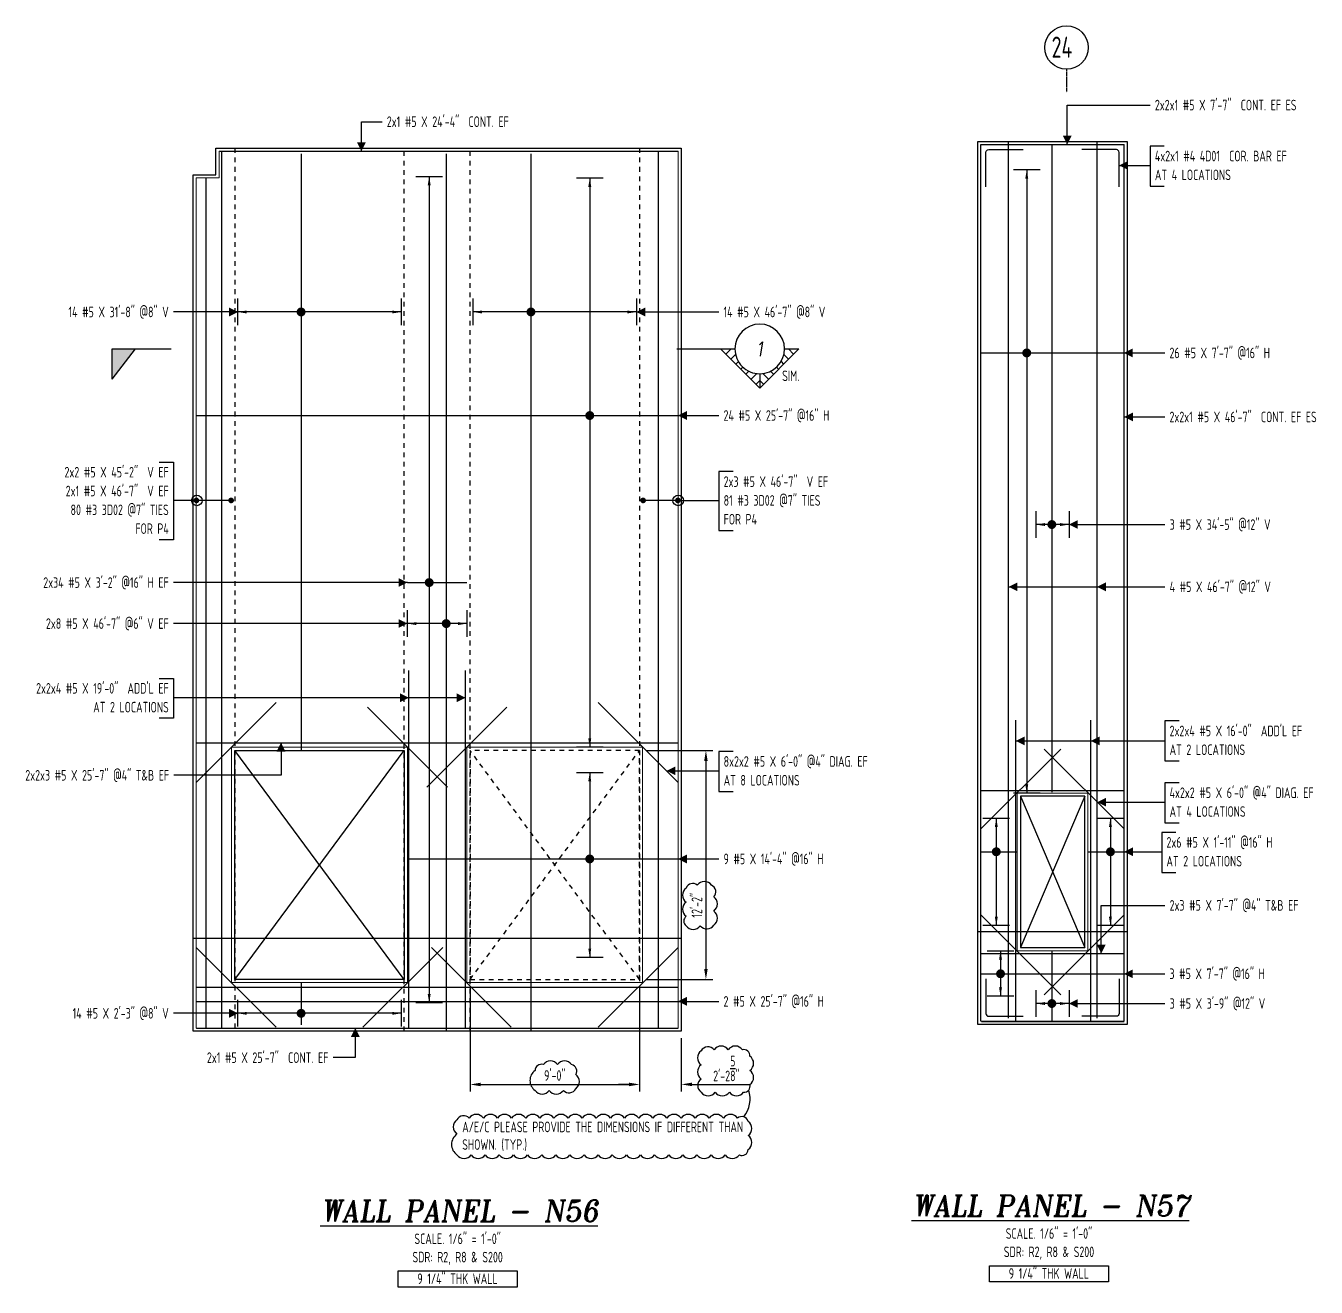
# Model space of a CAD drawing. Header units: inches. Extents: x -3675 to 33171, y -2273 to 1837.
# Drawn here: x 22788 to 23611, y -647 to 157 of the extents above; entities that cross this region are included whole.
import ezdxf
from ezdxf.enums import TextEntityAlignment as Align

# ---------------------------------------------------------------- set-up
doc = ezdxf.new("R2010")
doc.units = ezdxf.units.IN
doc.header["$MEASUREMENT"] = 0
doc.linetypes.add('HIDDEN', pattern=[6, 3, -3])
doc.linetypes.add('PHANTOM', pattern=[2.5, 1.25, -0.25, 0.25, -0.25, 0.25, -0.25])
doc.layers.get('0').update_dxf_attribs({"linetype": 'CONTINUOUS'})
doc.layers.get('Defpoints').update_dxf_attribs({"linetype": 'CONTINUOUS'})
for name, color, linetype in [('0-25', 7, 'CONTINUOUS'), ('0-25TEXT', 7, 'CONTINUOUS'), ('0-35', 3, 'CONTINUOUS'), ('0-35TEXT', 3, 'CONTINUOUS'), ('0-50', 10, 'CONTINUOUS'), ('3', 3, 'CONTINUOUS'), ('BAR-LBL', 2, 'CONTINUOUS'), ('DETAIL', 83, 'CONTINUOUS'), ('GRID', 8, 'PHANTOM'), ('Hatch', 253, 'CONTINUOUS'), ('hidden', 7, 'HIDDEN'), ('RANGELAY', 7, 'CONTINUOUS'), ('REBARS', 4, 'CONTINUOUS')]:
    doc.layers.add(name, color=color, linetype=linetype)
doc.layers.add('COVER', color=6, linetype='CONTINUOUS', lineweight=0, plot=False)
doc.styles.add('AR', font='ARCHQUIK.shx', dxfattribs={"width": 0.8})
doc.styles.add('ROMANT', font='romant')
doc.dimstyles.new('CADS_DIM_48', dxfattribs={"dimscale": 48, "dimtxt": 0.09375, "dimasz": 0.09375, "dimexe": 0.0625, "dimexo": 0.0625, "dimgap": 0.09375, "dimtad": 0, "dimtih": 1, "dimtoh": 1, "dimzin": 1, "dimdsep": 46, "dimlunit": 4, "dimtxsty": 'AR', "dimblk": 'CLOSED', "dimcen": 0.1875, "dimadec": 0, "dimazin": 0, "dimtfac": 1, "dimtofl": 0, "dimtmove": 0, "dimatfit": 1, "dimldrblk": 'DOTBLANK', "dimfxl": 1, "dimtzin": 0, "dimarcsym": 0})

# ---------------------------------------------------------------- blocks, each defined once
blk = doc.blocks.new('leadrblk')
blk.add_lwpolyline([(0, 0, 0, 1, 0), (1, 0, 1, 1, 0)], format="xyseb")
blk = doc.blocks.new('_DotBlank')
at = {"layer": '0-35', "color": 0, "lineweight": -2}
blk.add_line((-0.5, 0), (-1, 0), dxfattribs=at)
blk.add_circle((0, 0), 0.5, dxfattribs=at)
blk = doc.blocks.new('SECTARO')
at = {"linetype": 'Continuous'}
blk.add_line((33.32, 16.99), (20.13, 0), dxfattribs=at)
for p, q in [((33.32, 16.99), (33.32, 0)), ((33.32, 0), (0, 0))]:
    blk.add_line(p, q)
for points in [[(33.32, 0), (33.32, 16.99), (33.32, 0), (20.13, 0)], [(33.32, 16.99), (20.13, 0), (33.32, 0), (33.32, 16.99)]]:
    blk.add_solid(points, dxfattribs=at)
blk = doc.blocks.new('*X3')
at = {"color": 0, "linetype": 'Continuous'}
for p, q in [((-1.108, 0.278), (-1.075, 0.312)), ((-1.081, 0.217), (-1.031, 0.267)), ((-1.013, 0.197), (-0.986, 0.223)), ((-0.96, 0.161), (-0.942, 0.179)), ((-0.92, 0.112), (-0.898, 0.135)), ((-0.895, 0.05), (-0.854, 0.091)), ((-0.856, 0), (-0.81, 0.046)), ((-0.768, 0), (-0.765, 0.002))]:
    blk.add_line(p, q, dxfattribs=at)
blk = doc.blocks.new('*X2')
at = {"color": 0, "linetype": 'Continuous'}
for p, q in [((-1.108, 0.278), (-1.075, 0.312)), ((-0.96, 0.161), (-0.942, 0.179)), ((-0.856, 0), (-0.81, 0.046))]:
    blk.add_line(p, q, dxfattribs=at)
blk = doc.blocks.new('SECTNU')
at = {"linetype": 'Continuous'}
blk.add_line((-24.74, 0), (-32.81, 0), dxfattribs=at)
blk.add_line((0, 0), (-24.74, 0))
at = {"layer": '3'}
for p, q in [((-68.89, 0), (-46.81, 22.07)), ((-60.81, 0), (-68.89, 0))]:
    blk.add_line(p, q, dxfattribs=at)
at = {"layer": '3', "linetype": 'Continuous'}
blk.add_line((-46.81, 14), (-46.81, 22.07), dxfattribs=at)
at = {"layer": '3'}
for points in [[(-46.81, 22.07), (-24.74, 0), (-32.81, 0, 1)], [(-32.81, 0, 0.414214), (-46.81, 14)]]:
    blk.add_lwpolyline(points, format="xyb", dxfattribs=at)
for start, end in [(90, 180), (180, 0)]:
    blk.add_arc((-46.81, 0), 14, start, end, dxfattribs=at)
at = {"linetype": 'Continuous', "xscale": -64, "yscale": 64, "zscale": 64, "rotation": 359.9999999999999}
blk.add_blockref('*X3', (-117.73, 0), dxfattribs=at)
at = {"linetype": 'Continuous', "xscale": 64, "yscale": 64, "zscale": 64}
for name in ['*X3', '*X2']:
    blk.add_blockref(name, (24.1, 0), dxfattribs=at)
at = {"linetype": 'Continuous', "style": 'ROMANT', "oblique": 9, "width": 0.9}
blk.add_attdef('NO', text='', height=8, dxfattribs=at).set_placement((-46.81, 0), align=Align.MIDDLE)
blk = doc.blocks.new('*D414')
at = {"layer": 'Defpoints', "color": 0, "transparency": 16777216}
for p in [(23071.61, -450.73), (23179.61, -450.73), (23179.61, -517.7)]:
    blk.add_point(p, dxfattribs=at)
at = {"layer": 'DETAIL', "color": 0, "lineweight": -2, "transparency": 16777216}
for p, q in [((23071.61, -455.23), (23071.61, -522.2)), ((23179.61, -455.23), (23179.61, -522.2)), ((23078.36, -517.7), (23172.86, -517.7))]:
    blk.add_line(p, q, dxfattribs=at)
at = {"layer": 'DETAIL', "color": 0, "transparency": 16777216}
for points in [[(23078.36, -516.58), (23078.36, -518.83), (23071.61, -517.7)], [(23172.86, -516.58), (23172.86, -518.83), (23179.61, -517.7)]]:
    blk.add_solid(points, dxfattribs=at)
at = {"layer": 'DETAIL', "color": 0, "transparency": 16777216, "insert": (23125.61, -511.96), "char_height": 6.75, "attachment_point": 5, "style": 'AR'}
blk.add_mtext('9\'-0"', dxfattribs=at)
blk = doc.blocks.new('*D415')
at = {"layer": 'Defpoints', "color": 0, "transparency": 16777216}
for p in [(23179.61, -483.73), (23206.23, -483.73), (23206.23, -517.65)]:
    blk.add_point(p, dxfattribs=at)
at = {"layer": 'DETAIL', "color": 0, "lineweight": -2, "transparency": 16777216}
for p, q in [((23179.61, -488.23), (23179.61, -522.15)), ((23206.23, -488.23), (23206.23, -522.15)), ((23172.86, -517.65), (23166.11, -517.65)), ((23212.98, -517.65), (23250.3, -517.65))]:
    blk.add_line(p, q, dxfattribs=at)
at = {"layer": 'DETAIL', "color": 0, "transparency": 16777216}
for points in [[(23172.86, -516.53), (23172.86, -518.78), (23179.61, -517.65)], [(23212.98, -516.53), (23212.98, -518.78), (23206.23, -517.65)]]:
    blk.add_solid(points, dxfattribs=at)
at = {"layer": 'DETAIL', "color": 0, "transparency": 16777216, "insert": (23235.01, -507.53), "char_height": 6.75, "attachment_point": 5, "style": 'AR'}
blk.add_mtext('2\'-2{\\H1.000000x;\\S5/8;}"', dxfattribs=at)
blk = doc.blocks.new('*D416')
at = {"layer": 'Defpoints', "color": 0, "transparency": 16777216}
for p in [(23179.61, -304.73), (23179.61, -450.73), (23221.92, -450.73)]:
    blk.add_point(p, dxfattribs=at)
at = {"layer": 'DETAIL', "color": 0, "lineweight": -2, "transparency": 16777216}
for p, q in [((23184.11, -304.73), (23226.42, -304.73)), ((23221.92, -311.48), (23221.92, -443.98)), ((23184.11, -450.73), (23226.42, -450.73))]:
    blk.add_line(p, q, dxfattribs=at)
at = {"layer": 'DETAIL', "color": 0, "transparency": 16777216}
for points in [[(23220.8, -311.48), (23223.05, -311.48), (23221.92, -304.73)], [(23220.8, -443.98), (23223.05, -443.98), (23221.92, -450.73)]]:
    blk.add_solid(points, dxfattribs=at)
at = {"layer": 'DETAIL', "color": 0, "transparency": 16777216, "insert": (23216.18, -403.42), "char_height": 6.75, "attachment_point": 5, "rotation": 90, "style": 'AR'}
blk.add_mtext('12\'-2"', dxfattribs=at)
blk = doc.blocks.new('*U2864', base_point=(23442.12, -432.44))
at = {"layer": 'REBARS', "color": 0}
blk.add_lwpolyline([(23442.43, -432.44), (23442.43, -477.44)], dxfattribs=at)
blk = doc.blocks.new('rendmark')
at = {"color": 4}
blk.add_line((0, -3), (0, 3), dxfattribs=at)
blk = doc.blocks.new('rarrow')
at = {"color": 7}
blk.add_solid([(2, -0.33), (2, 0.33), (0, 0)], dxfattribs=at)
blk = doc.blocks.new('*U2963', base_point=(23453.38, -466.09))
at = {"layer": 'RANGELAY'}
blk.add_line((23453.38, -466.09), (23432.38, -466.09), dxfattribs=at)
at = {"layer": 'RANGELAY', "xscale": 2.834645669291339, "yscale": 2.834645669291339}
for name, p, rotation in [('rendmark', (23432.38, -466.09), 359.999996929531), ('rendmark', (23453.38, -466.09), 180), ('rarrow', (23432.38, -466.09), 359.999996929531), ('rarrow', (23453.38, -466.09), 180)]:
    blk.add_blockref(name, p, dxfattribs=dict(at, rotation=rotation))
blk = doc.blocks.new('VPM75AE80')
at = {"const_width": 1}
blk.add_lwpolyline([(-0.5, 0, 1), (0.5, 0, 1)], format="xyb", close=True, dxfattribs=at)
blk = doc.blocks.new('*U2851', base_point=(23397.5, -477.12))
at = {"layer": 'REBARS', "color": 0}
blk.add_lwpolyline([(23397.5, -477.44), (23488.5, -477.44)], dxfattribs=at)
blk = doc.blocks.new('*U2852', base_point=(23397.5, 81.25))
at = {"layer": 'REBARS', "color": 0}
blk.add_lwpolyline([(23397.5, 81.56), (23488.5, 81.56)], dxfattribs=at)
blk = doc.blocks.new('*U2891', base_point=(23396.94, -477.44))
at = {"layer": 'REBARS', "color": 0}
blk.add_lwpolyline([(23397.25, -477.44), (23397.25, 81.56)], dxfattribs=at)
blk = doc.blocks.new('*U3182', base_point=(23479.78, -347.94))
at = {"layer": 'RANGELAY'}
blk.add_line((23479.78, -347.94), (23479.78, -416.44), dxfattribs=at)
at = {"layer": 'RANGELAY', "xscale": 2.834645669291339, "yscale": 2.834645669291339}
for name, p, rotation in [('rendmark', (23479.78, -347.94), 269.9999999999999), ('rarrow', (23479.78, -347.94), 269.9999999999999), ('rarrow', (23479.78, -416.44), 89.999996929531), ('rendmark', (23479.78, -416.44), 89.999996929531)]:
    blk.add_blockref(name, p, dxfattribs=dict(at, rotation=rotation))
blk = doc.blocks.new('VPM75B020')
at = {"const_width": 1}
blk.add_lwpolyline([(-0.5, 0, 1), (0.5, 0, 1)], format="xyb", close=True, dxfattribs=at)
blk = doc.blocks.new('*U2767', base_point=(23465.5, -369.65))
at = {"layer": 'REBARS', "color": 0}
blk.add_lwpolyline([(23465.5, -369.34), (23488.5, -369.34)], dxfattribs=at)
blk = doc.blocks.new('*U3183', base_point=(23407.03, -347.94))
at = {"layer": 'RANGELAY'}
blk.add_line((23407.03, -347.94), (23407.03, -416.44), dxfattribs=at)
at = {"layer": 'RANGELAY', "xscale": 2.834645669291339, "yscale": 2.834645669291339}
for name, p, rotation in [('rendmark', (23407.03, -347.94), 269.9999999999999), ('rarrow', (23407.03, -347.94), 269.9999999999999), ('rarrow', (23407.03, -416.44), 89.999996929531), ('rendmark', (23407.03, -416.44), 89.999996929531)]:
    blk.add_blockref(name, p, dxfattribs=dict(at, rotation=rotation))
blk = doc.blocks.new('VPM75B100')
at = {"const_width": 1}
blk.add_lwpolyline([(-0.5, 0, 1), (0.5, 0, 1)], format="xyb", close=True, dxfattribs=at)
blk = doc.blocks.new('*U2768', base_point=(23397.38, -369.65))
at = {"layer": 'REBARS', "color": 0}
blk.add_lwpolyline([(23397.38, -369.34), (23420.38, -369.34)], dxfattribs=at)
blk = doc.blocks.new('*U2422', base_point=(23400.18, -474.44))
at = {"layer": 'REBARS', "color": 0}
blk.add_lwpolyline([(23400.43, -450.44), (23400.43, -472.44, 0.414214), (23402.18, -474.19), (23424.18, -474.19)], format="xyb", dxfattribs=at)
blk = doc.blocks.new('*U2423', base_point=(23485.57, -474.44))
at = {"layer": 'REBARS', "color": 0}
blk.add_lwpolyline([(23485.32, -450.44), (23485.32, -472.44, -0.414214), (23483.57, -474.19), (23461.57, -474.19)], format="xyb", dxfattribs=at)
blk = doc.blocks.new('*U2424', base_point=(23400.18, 78.56))
at = {"layer": 'REBARS', "color": 0}
blk.add_lwpolyline([(23400.43, 54.56), (23400.43, 76.56, -0.414213), (23402.18, 78.31), (23424.18, 78.31)], format="xyb", dxfattribs=at)
blk = doc.blocks.new('*U2854', base_point=(23397.5, -433.87))
at = {"layer": 'REBARS', "color": 0}
blk.add_lwpolyline([(23397.5, -434.19), (23488.5, -434.19)], dxfattribs=at)
blk = doc.blocks.new('*U2855', base_point=(23397.5, -330.5))
at = {"layer": 'REBARS', "color": 0}
blk.add_lwpolyline([(23397.5, -330.19), (23488.5, -330.19)], dxfattribs=at)
blk = doc.blocks.new('*U2157', base_point=(23467.06, -477.44))
at = {"layer": 'REBARS', "color": 0}
blk.add_lwpolyline([(23467.38, -477.44), (23467.38, -285.44)], dxfattribs=at)
blk = doc.blocks.new('*U2158', base_point=(23419.76, -477.44))
at = {"layer": 'REBARS', "color": 0}
blk.add_lwpolyline([(23419.44, -477.44), (23419.44, -285.44)], dxfattribs=at)
blk = doc.blocks.new('*U2309', base_point=(23488.72, -409.77))
at = {"layer": 'REBARS', "color": 0}
blk.add_lwpolyline([(23488.5, -409.55), (23437.59, -460.47)], dxfattribs=at)
blk = doc.blocks.new('*U2310', base_point=(23397.03, -409.77))
at = {"layer": 'REBARS', "color": 0}
blk.add_lwpolyline([(23397.25, -409.55), (23448.16, -460.47)], dxfattribs=at)
blk = doc.blocks.new('*U2311', base_point=(23397.03, -354.6))
at = {"layer": 'REBARS', "color": 0}
blk.add_lwpolyline([(23397.25, -354.82), (23448.16, -303.91)], dxfattribs=at)
blk = doc.blocks.new('*U2312', base_point=(23488.72, -354.6))
at = {"layer": 'REBARS', "color": 0}
blk.add_lwpolyline([(23488.5, -354.82), (23437.59, -303.91)], dxfattribs=at)
blk = doc.blocks.new('*U2853', base_point=(23397.5, -447.43))
at = {"layer": 'REBARS', "color": 0}
blk.add_lwpolyline([(23397.5, -447.12), (23488.5, -447.12)], dxfattribs=at)
blk = doc.blocks.new('*U2962', base_point=(23409.74, -432.44))
at = {"layer": 'RANGELAY'}
blk.add_line((23409.74, -432.44), (23409.74, -461.44), dxfattribs=at)
at = {"layer": 'RANGELAY', "xscale": 2.834645669291339, "yscale": 2.834645669291339}
for name, p, rotation in [('rendmark', (23409.74, -432.44), 269.9999999999999), ('rarrow', (23409.74, -432.44), 269.9999999999999), ('rarrow', (23409.74, -461.44), 89.999996929531), ('rendmark', (23409.74, -461.44), 89.999996929531)]:
    blk.add_blockref(name, p, dxfattribs=dict(at, rotation=rotation))
blk = doc.blocks.new('VPM75B660')
at = {"const_width": 1}
blk.add_lwpolyline([(-0.5, 0, 1), (0.5, 0, 1)], format="xyb", close=True, dxfattribs=at)
blk = doc.blocks.new('*U2892', base_point=(23488.81, -477.44))
at = {"layer": 'REBARS', "color": 0}
blk.add_lwpolyline([(23488.5, -477.44), (23488.5, 81.56)], dxfattribs=at)
blk = doc.blocks.new('*U2425', base_point=(23485.57, 78.56))
at = {"layer": 'REBARS', "color": 0}
blk.add_lwpolyline([(23485.32, 54.56), (23485.32, 76.56, 0.414213), (23483.57, 78.31), (23461.57, 78.31)], format="xyb", dxfattribs=at)
blk = doc.blocks.new('*U545', base_point=(23442.12, 81.67))
at = {"layer": 'REBARS', "color": 0}
blk.add_lwpolyline([(23442.43, 81.67), (23442.43, -331.33)], dxfattribs=at)
blk = doc.blocks.new('*U2961', base_point=(23453.38, -160.71))
at = {"layer": 'RANGELAY'}
blk.add_line((23453.38, -160.71), (23432.38, -160.71), dxfattribs=at)
at = {"layer": 'RANGELAY', "xscale": 2.834645669291339, "yscale": 2.834645669291339}
for name, p, rotation in [('rendmark', (23432.38, -160.71), 359.999996929531), ('rendmark', (23453.38, -160.71), 180), ('rarrow', (23432.38, -160.71), 359.999996929531), ('rarrow', (23453.38, -160.71), 180)]:
    blk.add_blockref(name, p, dxfattribs=dict(at, rotation=rotation))
blk = doc.blocks.new('VPM75B8B0')
at = {"const_width": 1}
blk.add_lwpolyline([(-0.5, 0, 1), (0.5, 0, 1)], format="xyb", close=True, dxfattribs=at)
blk = doc.blocks.new('*U2850', base_point=(23397.5, -51.6))
at = {"layer": 'REBARS', "color": 0}
blk.add_lwpolyline([(23397.5, -51.28), (23488.5, -51.28)], dxfattribs=at)
blk = doc.blocks.new('*U2960', base_point=(23426.44, 65.56))
at = {"layer": 'RANGELAY'}
blk.add_line((23426.44, 65.56), (23426.44, -331.94), dxfattribs=at)
at = {"layer": 'RANGELAY', "xscale": 2.834645669291339, "yscale": 2.834645669291339}
for name, p, rotation in [('rendmark', (23426.44, 65.56), 269.9999999999999), ('rarrow', (23426.44, 65.56), 269.9999999999999), ('rarrow', (23426.44, -331.94), 89.999996929531), ('rendmark', (23426.44, -331.94), 89.999996929531)]:
    blk.add_blockref(name, p, dxfattribs=dict(at, rotation=rotation))
blk = doc.blocks.new('VPM75B9B0')
at = {"const_width": 1}
blk.add_lwpolyline([(-0.5, 0, 1), (0.5, 0, 1)], format="xyb", close=True, dxfattribs=at)
blk = doc.blocks.new('*U2889', base_point=(23470.92, -475.44))
at = {"layer": 'REBARS', "color": 0}
blk.add_lwpolyline([(23471.23, -475.44), (23471.23, 83.56)], dxfattribs=at)
blk = doc.blocks.new('*U2890', base_point=(23414.54, -475.44))
at = {"layer": 'REBARS', "color": 0}
blk.add_lwpolyline([(23414.85, -475.44), (23414.85, 83.56)], dxfattribs=at)
blk = doc.blocks.new('*U2888', base_point=(23110.1, 75.58))
at = {"layer": 'REBARS', "color": 0}
blk.add_lwpolyline([(23110.41, 75.58), (23110.41, -483.42)], dxfattribs=at)
blk = doc.blocks.new('*U2959', base_point=(23177.61, -25.18))
at = {"layer": 'RANGELAY'}
blk.add_line((23177.61, -25.18), (23073.61, -25.18), dxfattribs=at)
at = {"layer": 'RANGELAY', "xscale": 2.834645669291339, "yscale": 2.834645669291339}
for name, p, rotation in [('rendmark', (23073.61, -25.18), 359.9999969295309), ('rarrow', (23073.61, -25.18), 359.9999969295309), ('rarrow', (23177.61, -25.18), 179.9999999999999), ('rendmark', (23177.61, -25.18), 179.9999999999999)]:
    blk.add_blockref(name, p, dxfattribs=dict(at, rotation=rotation))
blk = doc.blocks.new('VPM75BC80')
at = {"const_width": 1}
blk.add_lwpolyline([(-0.5, 0, 1), (0.5, 0, 1)], format="xyb", close=True, dxfattribs=at)
blk = doc.blocks.new('*U2878', base_point=(23032.15, -374.22))
at = {"layer": 'REBARS', "color": 0}
blk.add_lwpolyline([(23032.15, -373.91), (23204.15, -373.91)], dxfattribs=at)
blk = doc.blocks.new('*U2958', base_point=(23147.89, -318.73))
at = {"layer": 'RANGELAY'}
blk.add_line((23147.89, -318.73), (23147.89, -436.73), dxfattribs=at)
at = {"layer": 'RANGELAY', "xscale": 2.834645669291339, "yscale": 2.834645669291339}
for name, p, rotation in [('rendmark', (23147.89, -318.73), 269.9999999999999), ('rarrow', (23147.89, -318.73), 269.9999999999999), ('rarrow', (23147.89, -436.73), 89.999996929531), ('rendmark', (23147.89, -436.73), 89.999996929531)]:
    blk.add_blockref(name, p, dxfattribs=dict(at, rotation=rotation))
blk = doc.blocks.new('VPM75BD80')
at = {"const_width": 1}
blk.add_lwpolyline([(-0.5, 0, 1), (0.5, 0, 1)], format="xyb", close=True, dxfattribs=at)
blk = doc.blocks.new('*U2616', base_point=(22896.98, -465.04))
at = {"layer": 'REBARS', "color": 0}
blk.add_lwpolyline([(22896.98, -464.73), (23203.98, -464.73)], dxfattribs=at)
blk = doc.blocks.new('*U2615', base_point=(22896.98, -91.51))
at = {"layer": 'REBARS', "color": 0}
blk.add_lwpolyline([(22896.98, -91.2), (23203.98, -91.2)], dxfattribs=at)
blk = doc.blocks.new('*U2957', base_point=(23147.89, 60.27))
at = {"layer": 'RANGELAY'}
blk.add_line((23147.89, 60.27), (23147.89, -302.73), dxfattribs=at)
at = {"layer": 'RANGELAY', "xscale": 2.834645669291339, "yscale": 2.834645669291339}
for name, p, rotation in [('rendmark', (23147.89, 60.27), 269.9999999999999), ('rarrow', (23147.89, 60.27), 269.9999999999999), ('rendmark', (23147.89, -302.73), 89.999996929531), ('rarrow', (23147.89, -302.73), 89.999996929531)]:
    blk.add_blockref(name, p, dxfattribs=dict(at, rotation=rotation))
blk = doc.blocks.new('VPM75BF20')
at = {"const_width": 1}
blk.add_lwpolyline([(-0.5, 0, 1), (0.5, 0, 1)], format="xyb", close=True, dxfattribs=at)
blk = doc.blocks.new('*U2956', base_point=(23045.55, 61.27))
at = {"layer": 'RANGELAY'}
blk.add_line((23045.55, 61.27), (23045.55, -465.73), dxfattribs=at)
at = {"layer": 'RANGELAY', "xscale": 2.834645669291339, "yscale": 2.834645669291339}
for name, p, rotation in [('rendmark', (23045.55, 61.27), 269.9999999999999), ('rarrow', (23045.55, 61.27), 269.9999999999999), ('rarrow', (23045.55, -465.73), 89.999996929531), ('rendmark', (23045.55, -465.73), 89.999996929531)]:
    blk.add_blockref(name, p, dxfattribs=dict(at, rotation=rotation))
blk = doc.blocks.new('VPM75BFA0')
at = {"const_width": 1}
blk.add_lwpolyline([(-0.5, 0, 1), (0.5, 0, 1)], format="xyb", close=True, dxfattribs=at)
blk = doc.blocks.new('*U2824', base_point=(23031.61, -198.01))
at = {"layer": 'REBARS', "color": 0}
blk.add_lwpolyline([(23031.61, -197.7), (23069.61, -197.7)], dxfattribs=at)
blk = doc.blocks.new('*U2887', base_point=(23056.08, 75.58))
at = {"layer": 'REBARS', "color": 0}
blk.add_lwpolyline([(23056.39, 75.58), (23056.39, -483.42)], dxfattribs=at)
blk = doc.blocks.new('*U2955', base_point=(23069.61, -223.85))
at = {"layer": 'RANGELAY'}
blk.add_line((23069.61, -223.85), (23031.61, -223.85), dxfattribs=at)
at = {"layer": 'RANGELAY', "xscale": 2.834645669291339, "yscale": 2.834645669291339}
for name, p, rotation in [('rendmark', (23031.61, -223.85), 359.9999969295309), ('rendmark', (23069.61, -223.85), 179.9999999999999), ('rarrow', (23031.61, -223.85), 359.9999969295309), ('rarrow', (23069.61, -223.85), 179.9999999999999)]:
    blk.add_blockref(name, p, dxfattribs=dict(at, rotation=rotation))
blk = doc.blocks.new('VPM75C0E0')
at = {"const_width": 1}
blk.add_lwpolyline([(-0.5, 0, 1), (0.5, 0, 1)], format="xyb", close=True, dxfattribs=at)
blk = doc.blocks.new('*U2909', base_point=(22963.57, 75.58))
at = {"layer": 'REBARS', "color": 0}
blk.add_lwpolyline([(22963.89, 75.58), (22963.89, -304.42)], dxfattribs=at)
blk = doc.blocks.new('*U2954', base_point=(23027.61, -25.18))
at = {"layer": 'RANGELAY'}
blk.add_line((23027.61, -25.18), (22923.61, -25.18), dxfattribs=at)
at = {"layer": 'RANGELAY', "xscale": 2.834645669291339, "yscale": 2.834645669291339}
for name, p, rotation in [('rendmark', (22923.61, -25.18), 359.9999969295309), ('rarrow', (22923.61, -25.18), 359.9999969295309), ('rarrow', (23027.61, -25.18), 179.9999999999999), ('rendmark', (23027.61, -25.18), 179.9999999999999)]:
    blk.add_blockref(name, p, dxfattribs=dict(at, rotation=rotation))
blk = doc.blocks.new('VPM75C220')
at = {"const_width": 1}
blk.add_lwpolyline([(-0.5, 0, 1), (0.5, 0, 1)], format="xyb", close=True, dxfattribs=at)
blk = doc.blocks.new('*U2953', base_point=(23204.23, -145.33))
at = {"layer": 'REBARS', "color": 0, "const_width": 1.8}
for points in [[(23181.92, -144.43, 1), (23181.92, -146.23, 1), (23181.92, -144.43)], [(23204.04, -146.23, 1), (23204.04, -144.43, 1), (23204.04, -146.23)]]:
    blk.add_lwpolyline(points, format="xyb", dxfattribs=at)
at = {"layer": 'REBARS', "color": 0}
blk.add_lwpolyline([(23204.04, -145.33), (23181.92, -145.33)], dxfattribs=at)
blk = doc.blocks.new('*U2886', base_point=(23192.09, -481.73))
at = {"layer": 'REBARS', "color": 0}
blk.add_lwpolyline([(23191.78, -481.73), (23191.78, 77.27)], dxfattribs=at)
blk = doc.blocks.new('*U2885', base_point=(22913.7, -481.73))
at = {"layer": 'REBARS', "color": 0}
blk.add_lwpolyline([(22913.39, -481.73), (22913.39, 77.27)], dxfattribs=at)
blk = doc.blocks.new('*U2525', base_point=(22903.64, -481.73))
at = {"layer": 'REBARS', "color": 0}
blk.add_lwpolyline([(22903.33, -481.73), (22903.33, 60.27)], dxfattribs=at)
blk = doc.blocks.new('*U2952', base_point=(22919.48, -145.33))
at = {"layer": 'REBARS', "color": 0, "const_width": 1.8}
for points in [[(22897.17, -144.43, 1), (22897.17, -146.23, 1), (22897.17, -144.43)], [(22919.29, -146.23, 1), (22919.29, -144.43, 1), (22919.29, -146.23)]]:
    blk.add_lwpolyline(points, format="xyb", dxfattribs=at)
at = {"layer": 'REBARS', "color": 0}
blk.add_lwpolyline([(22919.29, -145.33), (22897.17, -145.33)], dxfattribs=at)
blk = doc.blocks.new('*U2665', base_point=(22912.23, 76.95))
at = {"layer": 'REBARS', "color": 0}
blk.add_lwpolyline([(22912.23, 77.27), (23204.23, 77.27)], dxfattribs=at)
blk = doc.blocks.new('*U2614', base_point=(22897.23, -481.42))
at = {"layer": 'REBARS', "color": 0}
blk.add_lwpolyline([(22897.23, -481.73), (23204.23, -481.73)], dxfattribs=at)
blk = doc.blocks.new('*U2301', base_point=(23043.81, -327.85))
at = {"layer": 'REBARS', "color": 0}
blk.add_lwpolyline([(23044.03, -328.07), (23094.94, -277.16)], dxfattribs=at)
blk = doc.blocks.new('*U2302', base_point=(22896.76, -430.57))
at = {"layer": 'REBARS', "color": 0}
blk.add_lwpolyline([(22896.98, -430.35), (22947.89, -481.26)], dxfattribs=at)
blk = doc.blocks.new('*U2303', base_point=(22896.76, -324.89))
at = {"layer": 'REBARS', "color": 0}
blk.add_lwpolyline([(22896.98, -325.12), (22947.89, -274.2)], dxfattribs=at)
blk = doc.blocks.new('*U2304', base_point=(23057.4, -327.85))
at = {"layer": 'REBARS', "color": 0}
blk.add_lwpolyline([(23057.18, -328.07), (23006.27, -277.16)], dxfattribs=at)
blk = doc.blocks.new('*U2305', base_point=(23204.45, -430.57))
at = {"layer": 'REBARS', "color": 0}
blk.add_lwpolyline([(23204.23, -430.35), (23153.32, -481.26)], dxfattribs=at)
blk = doc.blocks.new('*U2306', base_point=(23204.45, -324.89))
at = {"layer": 'REBARS', "color": 0}
blk.add_lwpolyline([(23204.23, -325.12), (23153.32, -274.2)], dxfattribs=at)
blk = doc.blocks.new('*U2307', base_point=(23046.76, -430.57))
at = {"layer": 'REBARS', "color": 0}
blk.add_lwpolyline([(23046.98, -430.35), (23097.89, -481.26)], dxfattribs=at)
blk = doc.blocks.new('*U2308', base_point=(23054.45, -430.57))
at = {"layer": 'REBARS', "color": 0}
blk.add_lwpolyline([(23054.23, -430.35), (23003.32, -481.26)], dxfattribs=at)
blk = doc.blocks.new('*U2835', base_point=(22963.57, -452.73))
at = {"layer": 'REBARS', "color": 0}
blk.add_lwpolyline([(22963.89, -452.73), (22963.89, -479.73)], dxfattribs=at)
blk = doc.blocks.new('*U2951', base_point=(23027.61, -472.34))
at = {"layer": 'RANGELAY'}
blk.add_line((23027.61, -472.34), (22923.61, -472.34), dxfattribs=at)
at = {"layer": 'RANGELAY', "xscale": 2.834645669291339, "yscale": 2.834645669291339}
for name, p, rotation in [('rendmark', (22923.61, -472.34), 359.9999969295309), ('rendmark', (23027.61, -472.34), 179.9999999999999), ('rarrow', (22923.61, -472.34), 359.9999969295309), ('rarrow', (23027.61, -472.34), 179.9999999999999)]:
    blk.add_blockref(name, p, dxfattribs=dict(at, rotation=rotation))
blk = doc.blocks.new('VPM75C9E0')
at = {"const_width": 1}
blk.add_lwpolyline([(-0.5, 0, 1), (0.5, 0, 1)], format="xyb", close=True, dxfattribs=at)
blk = doc.blocks.new('*U2612', base_point=(22896.98, -455.37))
at = {"layer": 'REBARS', "color": 0}
blk.add_lwpolyline([(22896.98, -455.68), (23203.98, -455.68)], dxfattribs=at)
blk = doc.blocks.new('*U2613', base_point=(22896.98, -300.1))
at = {"layer": 'REBARS', "color": 0}
blk.add_lwpolyline([(22896.98, -299.79), (23203.98, -299.79)], dxfattribs=at)
blk = doc.blocks.new('*U2702', base_point=(23032.29, -481.73))
at = {"layer": 'REBARS', "color": 0}
blk.add_lwpolyline([(23032.61, -481.73), (23032.61, -253.73)], dxfattribs=at)
blk = doc.blocks.new('*U2703', base_point=(23068.92, -481.73))
at = {"layer": 'REBARS', "color": 0}
blk.add_lwpolyline([(23068.61, -481.73), (23068.61, -253.73)], dxfattribs=at)

msp = doc.modelspace()

# ---------------------------------------------------------------- linework, layer by layer
at = {"layer": '0-25'}
for p, q in [((22921.60544, -450.73364), (23029.60544, -304.73319)), ((23029.60544, -450.73364), (22921.60544, -304.73319))]:
    msp.add_line(p, q, dxfattribs=at)
for points in [[(23463.37617, -333.93605), (23422.37617, -430.43605)], [(23422.37617, -333.93605), (23463.37617, -430.43605)]]:
    msp.add_lwpolyline(points, dxfattribs=at)
at = {"layer": '0-25TEXT'}
for points in [[(23452.26529, 81.56395), (23452.26529, 106.74173), (23505.12001, 106.74173)], [(23002.33251, 77.26636), (23002.33251, 96.13877), (23015.5076, 96.13877)], [(23514.11907, 80.60491), (23505.12001, 80.60491), (23505.12001, 55.10758), (23514.11907, 55.10758)], [(23485.3207, 68.23121), (23505.12001, 68.23121)], [(22923.60544, -25.1808), (22882.5107, -25.1808)], [(23177.60544, -25.1808), (23230.15471, -25.1808)], [(23488.42544, -51.28347), (23514.42544, -51.28347)], [(23204.15471, -91.20035), (23230.15471, -91.20035)], [(23488.50111, -92.10944), (23514.42544, -92.10943)], [(22873.51164, -120.96143), (22882.5107, -120.96143), (22882.5107, -170.45623), (22873.51164, -170.45623)], [(23239.2295, -126.9608), (23230.23044, -126.9608), (23230.23044, -164.45686), (23239.2295, -164.45686)], [(23453.37617, -160.71164), (23514.50117, -160.71164)], [(23031.60544, -197.69928), (22882.5107, -197.69928)], [(23414.85173, -200.43605), (23514.50117, -200.43605)], [(23031.60544, -223.85116), (22882.5107, -223.85116)], [(22873.51164, -258.76387), (22882.5107, -258.76387), (22882.5107, -284.2612), (22873.51164, -284.2612)], [(23068.60545, -271.13757), (22882.5107, -271.13757)], [(23523.50022, -285.91403), (23514.50117, -285.91403), (23514.50117, -311.41136), (23523.50022, -311.41136)], [(22951.07688, -299.78546), (22951.07688, -320.56606), (22882.73846, -320.56606)], [(23419.4428, -298.6627), (23514.50117, -298.6627)], [(23239.2295, -305.37106), (23230.23044, -305.37106), (23230.23044, -330.86838), (23239.2295, -330.86838)], [(23196.85964, -317.74476), (23230.23044, -317.74476)], [(23523.50022, -325.32268), (23514.50117, -325.32268), (23514.50117, -350.82), (23523.50022, -350.82)], [(23471.37913, -337.69638), (23514.50117, -337.69638)], [(23521.49098, -356.96738), (23512.49193, -356.96738), (23512.49193, -382.4647), (23521.49098, -382.4647)], [(23488.50117, -369.34108), (23512.49193, -369.34108)], [(23204.15471, -373.90579), (23230.15471, -373.90579)], [(23473.97282, -434.187), (23473.97282, -403.51035), (23514.50117, -403.51035)], [(23488.42544, -447.12113), (23514.42544, -447.12113)], [(23204.15471, -464.72794), (23230.15471, -464.72794)], [(23453.37617, -466.08954), (23514.50117, -466.08954)], [(22923.60544, -472.33983), (22882.5107, -472.33983)], [(22998.42459, -481.73364), (22998.42459, -500.60606), (22984.27257, -500.60606)]]:
    msp.add_lwpolyline(points, dxfattribs=at)
at = {"layer": '0-35'}
for points in [[(23395.25117, 83.56395), (23490.50117, 83.56395), (23490.50117, -479.43605), (23395.25117, -479.43605)], [(22909.60544, 79.26636), (23206.23044, 79.26636), (23206.23044, -483.73364), (22894.98044, -483.73364), (22894.98044, 62.26636), (22909.60544, 62.26636)], [(22921.60544, -304.73319), (23029.60544, -304.73319), (23029.60544, -450.73364), (22921.60544, -450.73364)], [(23463.37617, -333.93605), (23422.37617, -333.93605), (23422.37617, -430.43605), (23463.37617, -430.43605)]]:
    msp.add_lwpolyline(points, close=True, dxfattribs=at)
at = {"layer": '0-50'}
for points in [[(23402.67991, -633.24329), (23478.56675, -633.24329), (23478.56675, -643.59965), (23402.67991, -643.59965)], [(23025.72376, -636.59246), (23101.6106, -636.59246), (23101.6106, -646.94882), (23025.72376, -646.94882)]]:
    msp.add_lwpolyline(points, close=True, dxfattribs=at)
msp.add_circle((23451.7914, 143.40004), 13.87094, dxfattribs=at)
at = {"layer": 'COVER'}
for points in [[(22911.60544, 77.26636), (23204.23044, 77.26636), (23204.23044, -481.73364), (22896.98044, -481.73364), (22896.98044, 60.26636), (22911.60544, 60.26636)], [(23397.25117, 81.56395), (23488.50117, 81.56395), (23488.50117, -477.43605), (23397.25117, -477.43605)], [(22919.60544, -302.73319), (23031.60544, -302.73319), (23031.60544, -452.73364), (22919.60544, -452.73364)], [(23181.60544, -302.73319), (23069.60544, -302.73319), (23069.60544, -452.73364), (23181.60544, -452.73364)], [(23465.37617, -331.93605), (23420.37617, -331.93605), (23420.37617, -432.43605), (23465.37617, -432.43605)]]:
    msp.add_lwpolyline(points, close=True, dxfattribs=at)
at = {"layer": 'DETAIL'}
for points in [[(23209.34612, -416.51153, 0.52056705), (23218.34612, -416.51153, 0.52056705), (23226.94688, -416.11228, 0.52056705), (23226.94688, -407.11228, 0.52056705), (23226.94688, -398.11228, 0.52056705), (23225.45845, -390.60071, 0.52056705), (23216.45845, -390.60071, 0.52056705), (23209.34612, -392.48837, 0.52056705), (23209.34612, -401.48837, 0.52056705), (23209.34612, -410.48837, 0.52056705)], [(23218.86285, -522.58395, 0.52056705), (23227.86285, -522.58395, 0.52056705), (23236.86285, -522.58395, 0.52056705), (23245.86285, -522.58395, 0.52056705), (23249.99903, -517.72013, 0.52056705), (23249.99903, -508.72013, 0.52056705), (23249.99903, -499.72013, 0.52056705), (23245.17358, -495.54559, 0.52056705), (23236.17358, -495.54559, 0.52056705), (23227.17358, -495.54559, 0.52056705), (23218.86285, -496.23486, 0.52056705), (23218.86285, -505.23486, 0.52056705), (23218.86285, -514.23486, 0.52056705)], [(23113.04472, -521.49435, 0.52056705), (23122.04472, -521.49435, 0.52056705), (23131.04472, -521.49435, 0.52056705), (23138.94958, -520.39921, 0.52056705), (23138.94958, -511.39921, 0.52056705), (23136.29537, -505.05342, 0.52056705), (23127.29537, -505.05342, 0.52056705), (23118.29537, -505.05342, 0.52056705), (23113.04472, -508.80277, 0.52056705)], [(23063.24506, -562.5992, 0.52056705), (23072.24506, -562.5992, 0.52056705), (23081.24506, -562.5992, 0.52056705), (23090.24506, -562.5992, 0.52056705), (23099.24506, -562.5992, 0.52056705), (23108.24506, -562.5992, 0.52056705), (23117.24506, -562.5992, 0.52056705), (23126.24506, -562.5992, 0.52056705), (23135.24506, -562.5992, 0.52056705), (23144.24506, -562.5992, 0.52056705), (23153.24506, -562.5992, 0.52056705), (23162.24506, -562.5992, 0.52056705), (23171.24506, -562.5992, 0.52056705), (23180.24506, -562.5992, 0.52056705), (23189.24506, -562.5992, 0.52056705), (23198.24506, -562.5992, 0.52056705), (23207.24506, -562.5992, 0.52056705), (23216.24506, -562.5992, 0.52056705), (23225.24506, -562.5992, 0.52056705), (23234.24506, -562.5992, 0.52056705), (23243.24506, -562.5992, 0.52056705), (23248.90573, -559.25987, 0.52056705), (23248.90573, -550.25987, 0.52056705), (23248.90573, -541.25987, 0.52056705), (23242.06525, -539.10035, 0.52056705), (23233.06525, -539.10035, 0.52056705), (23224.06525, -539.10035, 0.52056705), (23215.06525, -539.10035, 0.52056705), (23206.06525, -539.10035, 0.52056705), (23197.06525, -539.10035, 0.52056705), (23188.06525, -539.10035, 0.52056705), (23179.06525, -539.10035, 0.52056705), (23170.06525, -539.10035, 0.52056705), (23161.06525, -539.10035, 0.52056705), (23152.06525, -539.10035, 0.52056705), (23143.06525, -539.10035, 0.52056705), (23134.06525, -539.10035, 0.52056705), (23125.06525, -539.10035, 0.52056705), (23116.06525, -539.10035, 0.52056705), (23107.06525, -539.10035, 0.52056705), (23098.06525, -539.10035, 0.52056705), (23089.06525, -539.10035, 0.52056705), (23080.06525, -539.10035, 0.52056705), (23071.06525, -539.10035, 0.52056705), (23063.24506, -540.28015, 0.52056705), (23063.24506, -549.28015, 0.52056705)]]:
    msp.add_lwpolyline(points, format="xyb", close=True, dxfattribs=at)
msp.add_arc((23231.8007, -526.9123), 18.30116, 321.12055985, 18.09322676, dxfattribs=at)
at = {"layer": 'GRID', "lineweight": -3}
msp.add_lwpolyline([(23451.7914, 129.5291), (23451.7914, 114.90911)], dxfattribs=at)
at = {"layer": 'Hatch'}
for p, q in [((23206.23044, -424.73364), (22894.98044, -424.73364)), ((23490.50117, -420.43605), (23395.25117, -420.43605))]:
    msp.add_line(p, q, dxfattribs=at)
at = {"layer": 'hidden'}
for p, q in [((22921.60544, 79.26636), (22921.60544, -483.73364)), ((23029.60544, -483.73364), (23029.60544, 79.26636)), ((23071.60544, -483.73364), (23071.60544, 79.26636)), ((23179.60544, 79.26636), (23179.60544, -483.73364)), ((23179.60544, -450.73364), (23071.60544, -304.73319)), ((23071.60544, -450.73364), (23179.60544, -304.73319))]:
    msp.add_line(p, q, dxfattribs=at)
msp.add_lwpolyline([(23179.60544, -304.73319), (23071.60544, -304.73319), (23071.60544, -450.73364), (23179.60544, -450.73364)], close=True, dxfattribs=at)

# ---------------------------------------------------------------- block references
ref = msp.add_blockref('SECTNU', (23203.39129, -48.7579), dxfattribs=dict(xscale=1.129181470141702, yscale=1.129181470141702, zscale=1.129181470141702, rotation=180))
ref.add_attrib('NO', '1', dxfattribs={"linetype": 'Continuous', "height": 9.03345, "style": 'ROMANT', "oblique": 9, "width": 0.9}).set_placement((23256.25132, -48.75791), align=Align.MIDDLE)
at = {"xscale": 1.129181470141702, "yscale": 1.129181470141702, "zscale": 1.129181470141702, "rotation": 180}
msp.add_blockref('SECTARO', (22881.1375, -48.7579), dxfattribs=at)
at = {"layer": '0-25TEXT'}
for name, p, xscale, yscale, rotation in [('leadrblk', (23002.33251, 77.26636), 5.623937007874017, 2.250708661417324, 90.00000153523449), ('leadrblk', (23452.26529, 81.56395), 5.623937007874017, 2.250708661417324, 90.00000153523449), ('leadrblk', (22923.60544, -25.1808), 5.623937007874017, 2.250708661417324, 180.000003070469), ('VPM75C220', (22963.88718, -25.1808), 2.834645669291338, 2.834645669291338, 179.9999999999999), ('VPM75BC80', (23110.40895, -25.1808), 2.834645669291338, 2.834645669291338, 179.9999999999999), ('VPM75B9B0', (23426.44198, -51.28347), 2.834645669291338, 2.834645669291338, 269.9999999999999), ('VPM75BF20', (23147.89372, -91.20035), 2.834645669291338, 2.834645669291338, 269.9999999999999), ('VPM75B8B0', (23442.43322, -160.71164), 2.834645669291338, 2.834645669291338, 179.9999999999999), ('leadrblk', (23031.60544, -197.69928), 5.623937007874017, 2.250708661417324, 180.000003070469), ('VPM75BFA0', (23045.54803, -197.69928), 2.834645669291338, 2.834645669291338, 269.9999999999999), ('leadrblk', (23031.60544, -223.85116), 5.623937007874017, 2.250708661417324, 180.000003070469), ('VPM75C0E0', (23056.39319, -223.85116), 2.834645669291338, 2.834645669291338, 179.9999999999999), ('leadrblk', (23032.60541, -271.13757), 5.623937007874017, 2.250708661417324, 180.000003070469), ('leadrblk', (23068.60545, -271.13757), 5.623937007874017, 2.250708661417324, 180.000003070469), ('leadrblk', (22951.07688, -299.78546), 5.623937007874017, 2.250708661417324, 270.0000046057035), ('VPM75B100', (23407.03409, -369.34115), 2.834645669291338, 2.834645669291338, 270), ('VPM75B020', (23479.78294, -369.34115), 2.834645669291338, 2.834645669291338, 270), ('VPM75BD80', (23147.89372, -373.90579), 2.834645669291338, 2.834645669291338, 269.9999999999999), ('leadrblk', (23473.97282, -434.187), -5.623937007874017, 2.250708661417324, 269.9999953942965), ('VPM75B660', (23409.7351, -447.12113), 2.834645669291338, 2.834645669291338, 269.9999999999999), ('VPM75AE80', (23442.43322, -466.08954), 2.834645669291338, 2.834645669291338, 179.9999999999999), ('leadrblk', (22923.60544, -472.33983), 5.623937007874017, 2.250708661417324, 180.000003070469), ('VPM75C9E0', (22963.88718, -472.33983), 2.834645669291338, 2.834645669291338, 179.9999999999999), ('leadrblk', (22998.42459, -481.73364), 5.623937007874017, 2.250708661417324, 270.0000015352345)]:
    msp.add_blockref(name, p, dxfattribs=dict(at, xscale=xscale, yscale=yscale, rotation=rotation))
at = {"layer": '0-25TEXT', "xscale": 5.623937007874017, "yscale": 2.250708661417324}
for p in [(23485.3207, 68.23121), (23177.60544, -25.18081), (23488.42544, -51.28347), (23204.15471, -91.20035), (23488.50111, -92.10944), (23453.37617, -160.71164), (23414.85173, -200.43605), (23471.23394, -200.43603), (23419.4428, -298.66268), (23467.37617, -298.6627), (23196.85964, -317.74476), (23471.37913, -337.69638), (23488.50117, -369.34108), (23204.15471, -373.90579), (23488.42544, -447.12113), (23204.15471, -464.72794), (23453.37617, -466.08954)]:
    msp.add_blockref('leadrblk', p, dxfattribs=at)
at = {"layer": 'RANGELAY'}
for name, p in [('*U2956', (23045.54803, 61.26636)), ('*U2957', (23147.89372, 60.26636)), ('*U2960', (23426.44198, 65.56395)), ('*U2954', (23027.60544, -25.1808)), ('*U2959', (23177.60544, -25.1808)), ('*U2961', (23453.37617, -160.71164)), ('*U2955', (23069.60544, -223.85116)), ('*U2958', (23147.89372, -318.73319)), ('*U3183', (23407.03409, -347.93605)), ('*U3182', (23479.78294, -347.93605)), ('*U2962', (23409.7351, -432.43605)), ('*U2963', (23453.37617, -466.08954)), ('*U2951', (23027.60544, -472.33983))]:
    msp.add_blockref(name, p, dxfattribs=at)
at = {"layer": 'REBARS', "color": 4}
for name, p in [('*U2890', (23414.53931, -475.43605)), ('*U2889', (23470.92152, -475.43605)), ('*U2665', (22912.22783, 76.95386)), ('*U2885', (22913.7038, -481.73364)), ('*U2909', (22963.57467, 75.58055)), ('*U2887', (23056.08069, 75.58055)), ('*U2888', (23110.09645, 75.58055)), ('*U2886', (23192.09148, -481.73364)), ('*U2891', (23396.93885, -477.43605)), ('*U2852', (23397.50117, 81.25145)), ('*U2424', (23400.18164, 78.56395)), ('*U545', (23442.12072, 81.67009)), ('*U2425', (23485.5707, 78.56395)), ('*U2892', (23488.81349, -477.43605)), ('*U2525', (22903.64107, -481.73364)), ('*U2850', (23397.50117, -51.59597)), ('*U2615', (22896.98044, -91.51285)), ('*U2952', (22919.48032, -145.33386)), ('*U2953', (23204.23035, -145.33387)), ('*U2824', (23031.60544, -198.01178)), ('*U2702', (23032.293, -481.73364)), ('*U2703', (23068.91788, -481.73364)), ('*U2303', (22896.75934, -324.89472)), ('*U2304', (23057.40356, -327.84675)), ('*U2301', (23043.80732, -327.84675)), ('*U2306', (23204.45141, -324.8946)), ('*U2158', (23419.75525, -477.43605)), ('*U2157', (23467.06373, -477.43605)), ('*U2613', (22896.98044, -300.09796)), ('*U2311', (23397.0302, -354.59746)), ('*U2312', (23488.72214, -354.59746)), ('*U2855', (23397.50117, -330.49762)), ('*U2768', (23397.37617, -369.65358)), ('*U2767', (23465.50117, -369.65358)), ('*U2878', (23032.15471, -374.21829)), ('*U2310', (23397.0302, -409.77464)), ('*U2309', (23488.72214, -409.77464)), ('*U2302', (22896.75931, -430.57207)), ('*U2308', (23054.45157, -430.57207)), ('*U2307', (23046.75947, -430.57223)), ('*U2305', (23204.45141, -430.57223)), ('*U2854', (23397.50117, -433.87448)), ('*U2864', (23442.12072, -432.43605)), ('*U2853', (23397.50117, -447.43363)), ('*U2422', (23400.18164, -474.43605)), ('*U2423', (23485.5707, -474.43605)), ('*U2612', (22896.98044, -455.36887)), ('*U2835', (22963.57467, -452.73364)), ('*U2616', (22896.98044, -465.04044)), ('*U2614', (22897.23044, -481.42114)), ('*U2851', (23397.50117, -477.12355))]:
    msp.add_blockref(name, p, dxfattribs=at)

# ---------------------------------------------------------------- texts
at = {"color": 7, "linetype": 'Continuous', "style": 'ROMANT', "oblique": 9, "width": 0.95}
for s, p in [('%%UWALL PANEL - N56', (23065.03906, -605.02055)), ('%%UWALL PANEL - N57', (23441.99521, -601.67139))]:
    msp.add_text(s, height=13.5, dxfattribs=at).set_placement(p, align=Align.CENTER)
at = {"layer": '0-35TEXT', "style": 'AR', "width": 0.8}
for s, height, p in [('AT 4 LOCATIONS', 6.7498312, (23508.1197, 58.85719)), ('SIM.', 6.749831, (23270.53421, -69.26057)), ('FOR P4', 6.749831, (23233.23013, -160.70725)), ('AT 2 LOCATIONS', 6.7498312, (23517.50085, -307.66175)), ('AT 8 LOCATIONS', 6.7498312, (23233.23013, -327.11878)), ('AT 4 LOCATIONS', 6.7498312, (23517.50085, -347.0704)), ('AT 2 LOCATIONS', 6.7498312, (23515.49161, -378.7151))]:
    msp.add_text(s, height=height, dxfattribs=at).set_placement(p)
for s, height, p in [('FOR P4', 6.749831, (22879.51101, -166.70663)), ('AT 2 LOCATIONS', 6.7498312, (22879.51101, -280.51159))]:
    msp.add_text(s, height=height, dxfattribs=at).set_placement(p, align=Align.RIGHT)
for s, p in [('SCALE. 1/6" = 1\'-0"', (23440.62333, -616.11828)), ('SCALE. 1/6" = 1\'-0"', (23063.66718, -619.46745)), ('SDR: R2, R8 & S200', (23063.66718, -631.13564)), ('SDR: R2, R8 & S200', (23440.62333, -627.78648)), ('9 1/4" THK WALL', (23063.59026, -644.92366)), ('9 1/4" THK WALL', (23440.54641, -641.57449))]:
    msp.add_text(s, height=6.7498312, dxfattribs=at).set_placement(p, align=Align.CENTER)
at = {"layer": '0-50', "style": 'AR', "width": 0.8}
msp.add_text('24', height=13.5, dxfattribs=at).set_placement((23442.30144, 136.91359))
at = {"layer": 'BAR-LBL', "style": 'AR', "width": 0.8}
for s, p in [('2x2x1 #5 X 7\'-7"  CONT. EF ES', (23508.1197, 103.36709)), ('2x1 #5 X 24\'-4"  CONT. EF', (23018.50728, 92.76412)), ('4x2x1 #4 4D01  COR. BAR EF', (23508.1197, 70.85593)), ('14 #5 X 46\'-7" @8" V', (23233.1544, -28.55545)), ('26 #5 X 7\'-7" @16" H', (23517.42512, -54.65811)), ('24 #5 X 25\'-7" @16" H', (23233.1544, -94.575)), ('2x2x1 #5 X 46\'-7"  CONT. EF ES', (23517.42512, -95.48408)), ('2x3 #5 X 46\'-7"  V EF', (23233.23013, -136.70977)), ('81 #3 3D02 @7" TIES', (23233.23013, -148.70851)), ('3 #5 X 34\'-5" @12" V', (23517.50085, -164.08628)), ('4 #5 X 46\'-7" @12" V', (23517.50085, -203.8107)), ('2x2x4 #5 X 16\'-0"  ADD\'L EF', (23517.50085, -295.66301)), ('8x2x2 #5 X 6\'-0" @4" DIAG. EF', (23233.23013, -315.12004)), ('4x2x2 #5 X 6\'-0" @4" DIAG. EF', (23517.50085, -335.07166)), ('2x6 #5 X 1\'-11" @16" H', (23515.49161, -366.71636)), ('9 #5 X 14\'-4" @16" H', (23233.1544, -377.28043)), ('2x3 #5 X 7\'-7" @4" T&B EF', (23517.50085, -406.88499)), ('3 #5 X 7\'-7" @16" H', (23517.42512, -450.49577)), ('2 #5 X 25\'-7" @16" H', (23233.1544, -468.10258)), ('3 #5 X 3\'-9" @12" V', (23517.50085, -469.46418))]:
    msp.add_text(s, height=6.7492913, dxfattribs=at).set_placement(p)
for s, p in [('14 #5 X 31\'-8" @8" V', (22879.51101, -28.55545)), ('2x2 #5 X 45\'-2"  V EF', (22879.51101, -130.71041)), ('2x1 #5 X 46\'-7"  V EF', (22879.51101, -142.70915)), ('80 #3 3D02 @7" TIES', (22879.51101, -154.70789)), ('2x34 #5 X 3\'-2" @16" H EF', (22879.51101, -201.07393)), ('2x8 #5 X 46\'-7" @6" V EF', (22879.51101, -227.2258)), ('2x2x4 #5 X 19\'-0"  ADD\'L EF', (22879.51101, -268.51285)), ('2x2x3 #5 X 25\'-7" @4" T&B EF', (22879.73878, -323.94071)), ('14 #5 X 2\'-3" @8" V', (22879.51101, -475.71447)), ('2x1 #5 X 25\'-7"  CONT. EF', (22981.27289, -503.9807))]:
    msp.add_text(s, height=6.7492913, dxfattribs=at).set_placement(p, align=Align.RIGHT)
at = {"layer": 'DETAIL', "insert": (23066.59555, -541.38631), "char_height": 6.7498312, "width": 190.9524352, "attachment_point": 1, "style": 'AR'}
msp.add_mtext('A/E/C PLEASE PROVIDE THE DIMENSIONS IF DIFFERENT THAN SHOWN. (TYP.)', dxfattribs=at)

# ---------------------------------------------------------------- dimensions: what is measured, and where the dimension line sits
at = {"layer": 'DETAIL'}
dim = msp.add_linear_dim(base=(23221.9204, -450.73364), p1=(23179.60544, -304.73319), p2=(23179.60544, -450.73364), angle=90, dimstyle='CADS_DIM_48', override={"dimscale": 72, "dimgap": 0.03125, "dimtad": 1, "dimtih": 0, "dimtoh": 0, "dimdec": 3, "dimtdec": 3}, dxfattribs=at)
dim.commit()
dim.dimension.update_dxf_attribs({"geometry": '*D416', "text_midpoint": (23221.9204, -403.42498), "dimtype": 160})
for base, p1, p2, picture, middle in [((23179.60544, -517.7032), (23071.60544, -450.73364), (23179.60544, -450.73364), '*D414', (23125.60544, -511.96182)), ((23206.23044, -517.6517), (23179.60544, -483.73364), (23206.23044, -483.73364), '*D415', (23235.01492, -507.5267))]:
    dim = msp.add_linear_dim(base=base, p1=p1, p2=p2, dimstyle='CADS_DIM_48', override={"dimscale": 72, "dimgap": 0.03125, "dimtad": 1, "dimtih": 0, "dimtoh": 0, "dimdec": 3, "dimtdec": 3}, dxfattribs=at)
    dim.commit()
    dim.dimension.update_dxf_attribs({"geometry": picture, "text_midpoint": middle})

# ---------------------------------------------------------------- leaders
at = {"layer": '0-25TEXT'}
for points in [[(22897.48044, -145.33387), (22882.5107, -145.33387)], [(23204.23035, -145.33387), (23230.23044, -145.33387)]]:
    msp.add_leader(points, dimstyle='CADS_DIM_48', override={"dimscale": 72, "dimgap": 0.03125, "dimtad": 0, "dimtih": 0, "dimtoh": 0, "dimdec": 3, "dimtdec": 3}, dxfattribs=at)

doc.saveas('drawing.dxf')
